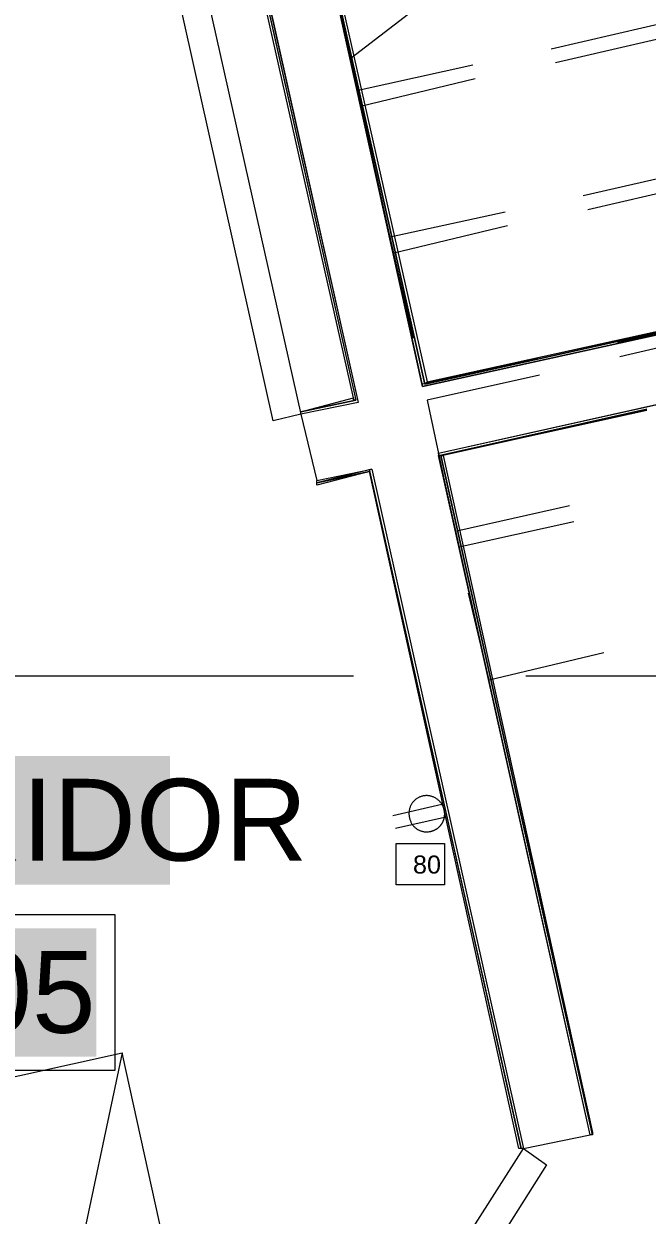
# Model space of a CAD drawing. Header units: inches. Extents: x 0.9 to 36.3, y 0.7 to 23.3.
# Drawn here: x 25.816 to 26.269, y 12.048 to 12.913 of the extents above; entities that cross this region are included whole.
import ezdxf

# ---------------------------------------------------------------- set-up
doc = ezdxf.new("R2010")
doc.units = ezdxf.units.IN
for name, color, linetype, lineweight, true_color in [('Boarder for name', 7, 'Continuous', 5, 0x777777), ('Doors', 7, 'Continuous', 5, 0xf2db9c), ('Lights', 7, 'Continuous', 5, 0xff0a0a), ('PDF_Geometry', 7, 'Continuous', 9, 0x777777)]:
    doc.layers.add(name, color=color, linetype=linetype, lineweight=lineweight, true_color=true_color)
doc.layers.add('Numbering receptecles', color=170, linetype='Continuous', lineweight=0)
doc.layers.add('Receptacles', color=170, linetype='Continuous', lineweight=0)
doc.layers.add('PDF_Solid Fills', color=7, linetype='Continuous', true_color=0xffffff)
doc.layers.add('PDF_Text', color=7, linetype='Continuous')
doc.styles.add('PDF Arial', font='arial.ttf')
doc.styles.get("Standard").update_dxf_attribs({"font": 'arial.ttf'})

msp = doc.modelspace()

# ---------------------------------------------------------------- linework, layer by layer
at = {"layer": 'Boarder for name', "linetype": 'ByBlock'}
msp.add_lwpolyline([(25.72062, 12.26617), (25.88228, 12.26617), (25.88228, 12.15284), (25.72062, 12.15284)], close=True, dxfattribs=at)
at = {"layer": 'Doors', "linetype": 'ByBlock'}
for points in [[(25.99728, 12.62449), (25.91561, 12.99114), (25.93561, 12.99447), (26.01727, 12.62949)], [(25.99561, 11.76785), (25.97728, 11.77952), (26.17893, 12.09617), (26.1956, 12.08451)]]:
    msp.add_lwpolyline(points, close=True, dxfattribs=at)
msp.add_arc((26.01913, 12.62841), 0.37721, 105.92774, 192.335, dxfattribs=at)
at = {"layer": 'Lights', "linetype": 'ByBlock'}
msp.add_lwpolyline([(25.83093, 11.89709), (25.77718, 12.14124), (25.88776, 12.16559), (25.83093, 11.89709), (25.94151, 11.92144), (25.88776, 12.16559)], dxfattribs=at)
at = {"layer": 'Numbering receptecles', "linetype": 'ByBlock', "ltscale": 0.001}
msp.add_lwpolyline([(26.08661, 12.31766), (26.12161, 12.31766), (26.12161, 12.28779), (26.08661, 12.28779)], close=True, dxfattribs=at)
at = {"layer": 'PDF_Geometry', "linetype": 'ByBlock'}
for points in [[(25.17398, 13.40612), (25.18231, 13.37446), (25.46896, 13.43779), (25.86061, 13.52445), (26.05894, 12.63782), (26.01727, 12.62949), (26.02894, 12.58115), (26.06894, 12.58949), (26.17893, 12.09617), (26.22727, 12.10617), (26.11727, 12.60115), (26.51392, 12.68948), (26.73225, 11.70452), (26.78558, 11.71619), (26.56059, 12.72448), (26.40226, 13.43445), (26.76391, 13.51445), (26.74891, 13.58445), (26.38726, 13.50278), (26.20393, 14.33442)], [(26.38226, 13.25446), (26.49892, 12.73615), (26.1056, 12.64949), (25.89895, 13.58445), (25.85061, 13.57278), (25.4823, 13.49112), (25.3373, 14.14109), (25.70395, 14.22275), (25.68395, 14.31275), (25.26397, 14.21942), (25.28397, 14.12943), (25.28897, 14.13109), (25.43397, 13.48112), (25.17064, 13.42279), (25.17231, 13.41779)], [(25.89728, 13.36112), (25.92228, 13.25279), (25.94228, 13.16113), (26.05894, 12.63782), (26.01727, 12.62949), (26.01727, 12.63115), (26.05561, 12.64115), (26.05561, 12.63949), (26.05727, 12.63949), (26.01727, 12.63115)], [(26.03227, 12.98447), (26.1056, 12.64949), (26.49892, 12.73615), (26.38226, 13.25446), (26.49726, 12.73782), (26.49559, 12.73782), (26.38059, 13.25279)], [(26.03394, 12.98614), (26.10894, 12.65282), (26.10727, 12.65115), (26.03227, 12.98614), (26.10727, 12.65115), (26.10894, 12.65282), (26.49559, 12.73782), (26.49726, 12.73782), (26.38226, 13.25446)], [(25.94061, 13.16113), (26.05727, 12.63949), (26.05561, 12.63949), (26.05561, 12.64115), (25.94061, 13.1528)], [(26.40893, 13.15946), (26.2706, 13.0528), (26.26893, 12.97447), (26.19393, 13.0728), (26.19227, 12.99447), (26.05394, 12.88781), (26.06727, 12.82448)], [(25.94228, 13.1528), (26.05727, 12.63949)], [(26.31393, 12.92114), (26.19893, 12.89448)], [(26.31726, 12.91114), (26.20227, 12.88448)], [(26.14227, 12.88281), (26.05894, 12.86448)], [(26.14394, 12.87281), (26.06061, 12.85281)], [(26.33893, 12.81448), (26.22227, 12.78781)], [(26.34059, 12.80448), (26.2256, 12.77781)], [(26.07727, 12.77781), (26.09894, 12.68448)], [(26.1656, 12.77615), (26.08227, 12.75781)], [(26.16727, 12.76615), (26.08394, 12.74615)], [(26.10727, 12.65115), (26.49726, 12.73782), (26.10727, 12.65115)], [(26.36226, 12.70782), (26.24727, 12.68115)], [(26.36393, 12.69782), (26.24893, 12.67115)], [(26.11727, 12.60115), (26.51225, 12.68948), (26.51225, 12.68782)], [(26.18893, 12.66948), (26.1056, 12.65115)], [(26.1906, 12.65782), (26.10894, 12.63949), (26.12894, 12.54616)], [(26.01727, 12.63115), (26.05727, 12.63949), (26.01727, 12.63115)], [(26.01727, 12.63115), (26.01727, 12.63115)], [(26.26855, 12.63237), (26.11894, 12.59949), (26.1206, 12.59949), (26.22893, 12.10784), (26.22893, 12.10617), (26.22727, 12.10617), (26.11727, 12.59949), (26.26855, 12.63332)], [(26.26855, 12.63236), (26.1206, 12.59949), (26.11894, 12.59949), (26.26855, 12.63237)], [(26.06727, 12.58782), (26.02894, 12.57949)], [(26.06894, 12.58949), (26.17893, 12.09617), (26.17727, 12.09617), (26.06727, 12.58949)], [(26.06894, 12.58949), (26.06894, 12.58949)], [(26.21227, 12.56282), (26.1306, 12.54449)], [(26.2156, 12.55116), (26.13227, 12.53282)], [(26.23727, 12.45616), (26.15394, 12.43616), (26.13894, 12.49949)], [(25.55563, 12.43949), (26.05561, 12.43949)], [(26.1806, 12.43949), (26.3056, 12.43949)]]:
    msp.add_lwpolyline(points, dxfattribs=at)
for points in [[(26.22893, 12.10617), (26.11894, 12.59949)], [(26.02894, 12.57782), (26.02894, 12.57949), (26.02894, 12.58115), (26.06894, 12.58949), (26.02894, 12.57949), (26.06727, 12.58782)], [(26.1756, 12.09617), (26.06727, 12.58782), (26.17727, 12.09617)]]:
    msp.add_lwpolyline(points, close=True, dxfattribs=at)
at = {"layer": 'PDF_Solid Fills', "linetype": 'ByBlock', "transparency": 33554559}
for points in [[(25.67729, 12.28783), (25.92228, 12.28783), (25.67729, 12.38116), (25.92228, 12.38116)], [(25.72895, 12.16284), (25.86895, 12.16284), (25.72895, 12.25617), (25.86895, 12.25617)]]:
    msp.add_solid(points, dxfattribs=at)
at = {"layer": 'Receptacles', "linetype": 'ByBlock'}
for points in [[(26.084, 12.33812), (26.11974, 12.34617)], [(26.08611, 12.32874), (26.12155, 12.33671)]]:
    msp.add_lwpolyline(points, dxfattribs=at)
msp.add_rational_spline([(26.12144, 12.342), (26.12222, 12.3386), (26.12164, 12.33516), (26.11978, 12.33221), (26.11791, 12.32926), (26.11505, 12.32726), (26.11164, 12.32652), (26.10442, 12.32489), (26.09779, 12.32909), (26.09616, 12.33631), (26.09454, 12.34353), (26.09865, 12.35053), (26.10588, 12.35215), (26.11274, 12.35369), (26.11981, 12.34922), (26.12144, 12.342)], [1, 0.948448710105, 0.948448710105, 1, 0.948448710105, 0.948448710105, 1, 1, 1, 1, 1, 1, 1, 1, 1, 1], degree=3, knots=[0, 0, 0, 0, 0.79168, 0.79168, 0.79168, 1.583359, 1.583359, 1.583359, 2.583359, 2.583359, 2.583359, 3.583359, 3.583359, 3.583359, 4.583359, 4.583359, 4.583359, 4.583359], dxfattribs=at)

# ---------------------------------------------------------------- texts
at = {"layer": 'Numbering receptecles', "linetype": 'ByBlock', "ltscale": 0.001}
msp.add_text('80', height=0.01309, dxfattribs=at).set_placement((26.09873, 12.29587))
at = {"layer": 'PDF_Text', "linetype": 'ByBlock', "char_height": 0.059386, "attachment_point": 4, "style": 'PDF Arial'}
for s, insert in [('CORRIDOR', (25.57048, 12.33453)), ('105', (25.72999, 12.20953))]:
    msp.add_mtext(s, dxfattribs=dict(at, insert=insert))

doc.saveas('drawing.dxf')
